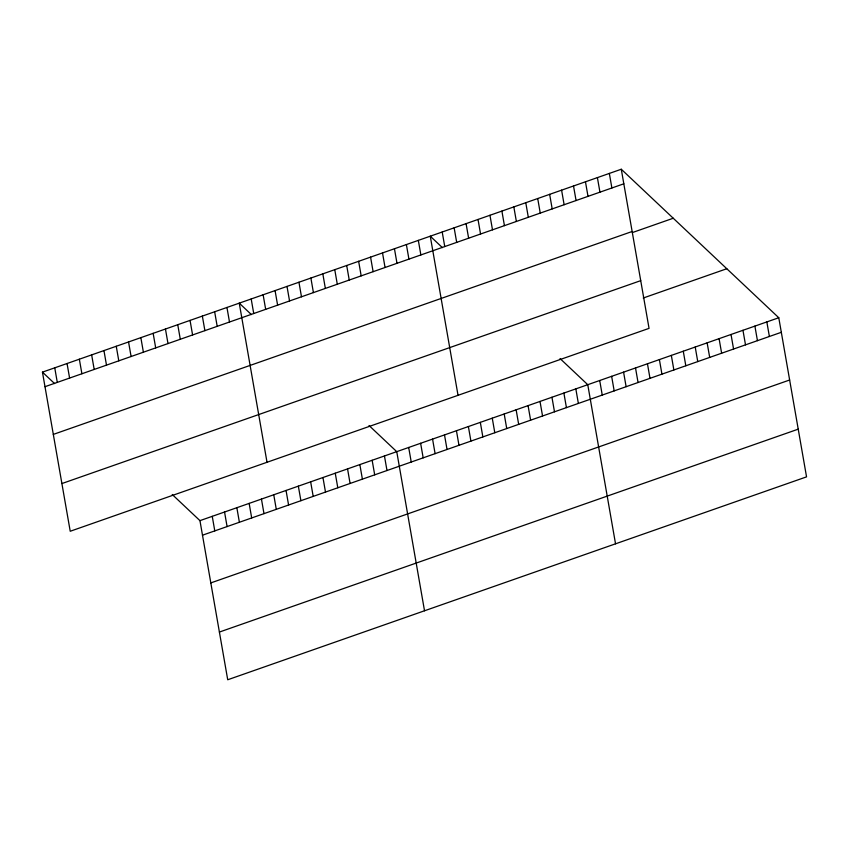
<?xml version="1.0" encoding="UTF-8"?>
<svg xmlns="http://www.w3.org/2000/svg" width="849" height="849" viewBox="0 0 849 849"><rect width="100%" height="100%" fill="white"/><g stroke="black" fill="none" stroke-linecap="round" stroke-linejoin="round"><path stroke-width="1.27" d="M621.277 169.238L649.05 328.361L70.223 531.262L42.45 372.138L621.277 169.238L778.777 317.738L806.55 476.862L227.723 679.762L199.95 520.639L172.23 494.5M44.986 386.698L623.824 183.798M53.317 434.401L632.144 231.501M632.664 232.467L673.257 218.235M61.892 483.559L640.73 280.648M643.234 298.02L726.808 268.73M199.95 520.639L778.777 317.738M202.487 535.199L781.324 332.299M210.817 582.913L789.644 380.002M219.392 632.059L798.219 429.159M442.393 247.621L430.263 236.192L458.036 395.316M560.043 358.554L587.763 384.693L615.536 543.816M251.378 314.586L239.248 303.146L267.021 462.281M369.028 425.519L396.748 451.657L424.521 610.781M42.45 372.138L54.58 383.568M766.838 321.92L769.385 336.48M754.899 326.101L757.446 340.661M742.96 330.293L745.507 344.853M731.021 334.474L733.568 349.035M719.082 338.655L721.629 353.216M707.143 342.847L709.69 357.408M695.214 347.029L697.751 361.589M683.275 351.21L685.812 365.77M671.336 355.402L673.873 369.962M659.397 359.583L661.933 374.144M647.458 363.765L649.994 378.325M609.338 173.419L611.885 187.979M635.519 367.957L638.055 382.517M597.399 177.6L599.946 192.161M623.58 372.138L626.116 386.698M585.46 181.792L588.007 196.352M611.641 376.319L614.177 390.89M573.521 185.973L576.068 200.534M599.702 380.511L602.249 395.072M561.592 190.155L564.129 204.715M549.653 194.347L552.19 208.907M575.824 388.874L578.371 403.445M537.714 198.528L540.251 213.088M563.885 393.066L566.432 407.626M525.775 202.709L528.311 217.27M551.946 397.247L554.493 411.807M513.836 206.901L516.372 221.462M540.006 401.439L542.553 415.999M501.897 211.083L504.433 225.643M528.067 405.62L530.614 420.181M489.958 215.264L492.494 229.824M516.139 409.802L518.675 424.362M478.019 219.456L480.555 234.016M504.2 413.994L506.736 428.554M466.08 223.637L468.627 238.198M492.261 418.175L494.797 432.735M454.141 227.819L456.688 242.379M480.322 422.356L482.858 436.917M442.202 232.01L444.749 246.571M468.383 426.548L470.919 441.109M456.444 430.73L458.98 445.29M418.324 240.373L420.871 254.933M444.505 434.911L447.041 449.471M406.384 244.565L408.931 259.125M432.566 439.103L435.102 453.663M394.445 248.746L396.992 263.307M420.626 443.284L423.173 457.844M382.517 252.928L385.053 267.488M408.687 447.465L411.234 462.026M370.578 257.12L373.114 271.68M358.639 261.301L361.175 275.861M384.448 455.966L386.995 470.526M346.7 265.482L349.236 280.043M372.149 460.275L374.696 474.835M334.761 269.674L337.297 284.235M359.849 464.583L362.396 479.144M322.822 273.856L325.358 288.416M347.549 468.903L350.096 483.463M310.883 278.037L313.419 292.597M335.249 473.211L337.796 487.772M298.944 282.229L301.48 296.789M322.949 477.52L325.496 492.08M287.004 286.41L289.551 300.971M310.649 481.839L313.196 496.4M275.065 290.591L277.612 305.152M298.349 486.148L300.896 500.708M263.126 294.783L265.673 309.344M286.049 490.457L288.586 505.017M251.187 298.965L253.734 313.525M273.749 494.765L276.286 509.336M261.45 499.085L263.986 513.645M226.948 307.465L229.495 322.026M249.15 503.393L251.686 517.954M214.648 311.774L217.195 326.334M236.85 507.702L239.386 522.262M202.349 316.083L204.896 330.643M224.55 512.021L227.086 526.582M190.049 320.402L192.596 334.962M212.25 516.33L214.786 530.89M177.749 324.711L180.296 339.271M165.449 329.019L167.996 343.58M153.149 333.328L155.696 347.888M140.849 337.647L143.396 352.208M128.549 341.956L131.096 356.516M116.249 346.265L118.796 360.825M103.949 350.584L106.496 365.144M91.65 354.893L94.197 369.453M79.35 359.201L81.897 373.762M67.05 363.51L69.597 378.07M54.75 367.829L57.286 382.39"/></g></svg>
